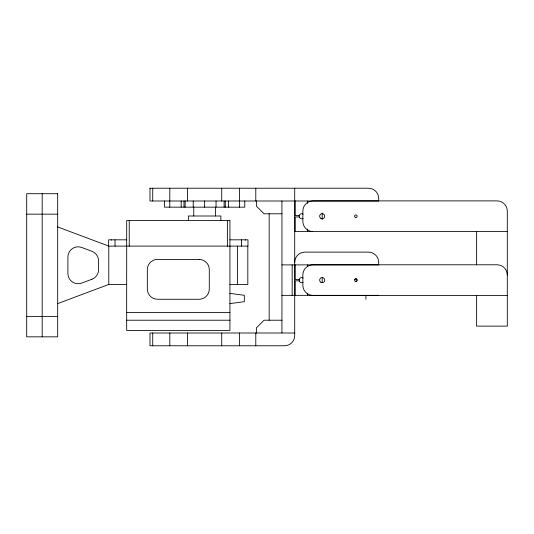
<?xml version="1.0" encoding="UTF-8"?>
<svg xmlns="http://www.w3.org/2000/svg" width="534" height="534" viewBox="0 0 534 534"><rect width="100%" height="100%" fill="white"/><g stroke="black" fill="none" stroke-linecap="round" stroke-linejoin="round"><path stroke-width="0.8" d="M228.472 207.159L228.472 200.998M357.052 280.597L356.452 281.258M354.796 279.422L355.397 278.935A1.175 1.175 0 0 1 355.751 278.855L355.984 278.855A1.175 1.175 0 0 1 356.338 278.935L356.939 279.422M57.672 303.612L108.789 284.442L126.678 284.442M229.927 303.612L244.318 301.697L244.318 295.302L229.927 293.386M281.939 213.78L264.05 213.78L256.38 206.111L256.38 200.998M26.7 214.161L57.672 214.161M299.267 215.509L295.148 215.509L295.148 200.998M299.267 216.958L295.148 216.958L295.148 231.462M294.715 231.462L312.43 231.462M507.3 231.562L313.064 231.562A10.226 10.226 0 0 1 302.845 221.343L302.845 211.117A10.226 10.226 0 0 1 313.064 200.897L497.074 200.897A10.226 10.226 0 0 1 507.3 211.117L507.3 326.127L476.628 326.127L476.628 295.435M126.678 239.819L108.636 239.819L108.636 246.107L247.976 246.107L247.976 239.819L229.927 239.819M281.939 264.891L378.699 264.891L378.699 262.334A10.226 10.226 0 0 0 368.473 252.115L304.941 252.115A10.226 10.226 0 0 0 294.715 262.334M299.267 279.395L295.148 279.395L295.148 264.891M299.267 280.851L295.148 280.851L295.148 295.355M229.927 284.442L247.823 284.442L247.823 246.107M281.939 295.355L378.699 295.355M507.3 295.456L313.064 295.456A10.226 10.226 0 0 1 302.845 285.236L302.845 275.01A10.226 10.226 0 0 1 313.064 264.791L497.074 264.791A10.226 10.226 0 0 1 507.3 275.01M126.678 312.557L229.927 312.557M26.7 316.388L57.672 316.388M126.678 320.22L229.927 320.22M281.939 320.22L264.05 320.22L256.38 327.889L256.38 333.002M294.715 333.002L149.987 333.002L149.987 345.778L284.495 345.778A10.226 10.226 0 0 0 294.715 335.559L294.715 188.222M57.672 226.937L108.789 246.107L108.789 284.442M476.628 231.562L476.628 264.744M365.917 295.355L365.917 299.294M322.202 213.006L322.202 219.461M322.202 277.7L322.202 282.546M307.497 200.998L307.497 203.467M307.497 228.993L307.497 231.462M307.497 264.891L307.497 266.539M307.497 293.707L307.497 295.355M292.158 264.891L292.158 295.355M281.939 200.998L281.939 333.002M269.156 213.78L269.156 320.22M255.793 188.222L255.793 200.998M255.793 333.002L255.793 345.778M245.306 239.819L245.306 240.213M244.772 200.998L244.772 207.159L164.485 207.159L164.485 200.998M241.582 239.819L241.582 246.107M239.492 207.159L239.432 188.222M239.432 333.002L239.432 345.778M237.597 246.107L237.597 284.442M227.377 220.549L227.377 246.247M225.275 200.998L225.275 207.159M224.12 200.998L224.12 207.159M221.723 188.222L221.723 200.998M221.723 333.002L221.723 345.778M220.876 220.549L220.876 216.003L188.382 216.003L188.382 220.549M216.036 200.998L216.036 207.159M215.489 207.159L215.489 216.003M204.629 200.998L204.629 207.159M193.769 207.159L193.769 216.003M193.221 200.998L193.221 207.159M187.527 188.222L187.527 200.998M187.527 333.002L187.527 345.778M185.138 200.998L185.138 207.159M183.983 200.998L183.983 207.159M181.173 200.998L181.173 207.159M169.825 188.222L169.765 207.159M169.825 333.002L169.825 345.778M152.724 188.222L152.724 200.998M152.724 333.002L152.724 345.778M129.235 220.549L129.235 246.247M115.024 239.819L115.024 246.107M111.306 239.819L111.306 240.213M42.186 193.715L42.186 336.834M303.118 282.266A2.557 2.557 0 0 1 299.794 281.805A2.557 2.557 0 0 1 299.794 278.448A2.557 2.557 0 0 1 303.118 277.987M303.118 218.373A2.557 2.557 0 0 1 299.794 217.912A2.557 2.557 0 0 1 299.794 214.555A2.557 2.557 0 0 1 303.118 214.094M149.987 188.222L149.987 200.998L378.699 200.998L378.699 198.441A10.226 10.226 0 0 0 368.473 188.222L149.987 188.222M91.935 279.262L81.709 283.093A10.226 10.226 0 0 1 67.898 273.521L67.898 257.028A10.226 10.226 0 0 1 81.709 247.456L91.935 251.287A10.226 10.226 0 0 1 98.57 260.859L98.57 269.69A10.226 10.226 0 0 1 91.935 279.262M57.672 193.715L26.7 193.715L26.7 336.834L57.672 336.834L57.672 193.715M229.92 220.549L126.692 220.549L126.678 330.446L229.927 330.446L229.927 220.549M199.055 259.397L157.55 259.397A10.226 10.226 0 0 0 147.331 269.617L147.331 289.041A10.226 10.226 0 0 0 157.55 299.267L199.055 299.267A10.226 10.226 0 0 0 209.281 289.041L209.281 269.617A10.226 10.226 0 0 0 199.055 259.397M320.927 218.446A2.557 2.557 0 0 0 324.759 216.23A2.557 2.557 0 0 0 320.927 214.021A2.557 2.557 0 0 0 320.927 218.446M355.23 217.338A1.275 1.275 0 0 0 357.146 216.23A1.275 1.275 0 0 0 355.23 215.122A1.275 1.275 0 0 0 355.23 217.338M320.927 282.339A2.557 2.557 0 0 0 324.759 280.123A2.557 2.557 0 0 0 320.927 277.914A2.557 2.557 0 0 0 320.927 282.339M355.23 281.231A1.275 1.275 0 0 0 357.146 280.123A1.275 1.275 0 0 0 355.23 279.015A1.275 1.275 0 0 0 355.23 281.231"/></g></svg>
